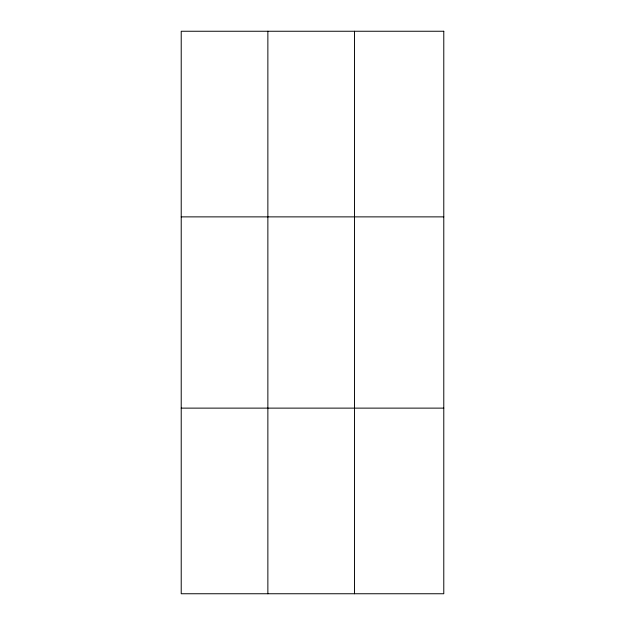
<?xml version="1.0" encoding="UTF-8"?>
<svg xmlns="http://www.w3.org/2000/svg" width="625" height="625" viewBox="0 0 625 625"><rect width="100%" height="100%" fill="white"/><g stroke="black" fill="none" stroke-linecap="round" stroke-linejoin="round"><path stroke-width="0.94" d="M267.867 31.25L267.867 593.75M354.508 31.25L354.508 593.75M181.219 216.875L443.781 216.875M181.219 408.125L443.781 408.125M443.781 31.25L443.781 593.75L181.219 593.75L181.219 31.25L443.781 31.25"/></g></svg>
